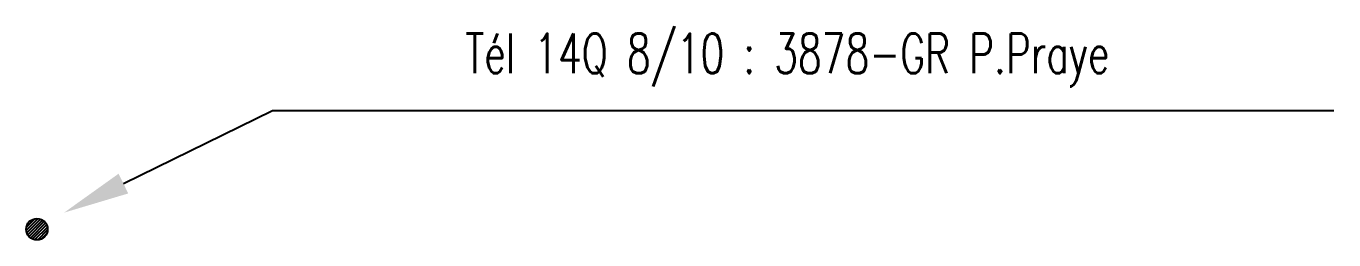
# Model space of a CAD drawing. Header units: millimetres. Extents: x 160285 to 161000, y 122000 to 122644.
# Drawn here: x 160921.33 to 160970.85, y 122094.98 to 122103.09 of the extents above; entities that cross this region are included whole.
import ezdxf
from ezdxf.enums import TextEntityAlignment as Align

# ---------------------------------------------------------------- set-up
doc = ezdxf.new("R2010")
doc.units = ezdxf.units.MM
doc.header["$MEASUREMENT"] = 0
doc.layers.get('0').update_dxf_attribs({"linetype": 'CONTINUOUS'})
doc.layers.add('S_100', color=5, linetype='CONTINUOUS')
doc.styles.get("Standard").update_dxf_attribs({"font": 'ROMANS.SHX'})

# ---------------------------------------------------------------- blocks, each defined once
blk = doc.blocks.new('*X0')
at = {"color": 0, "linetype": 'Continuous'}
for p, q in [((160958.683, 122030.171), (160959.586, 122031.074)), ((160958.687, 122030.399), (160959.358, 122031.07)), ((160958.727, 122029.99), (160959.767, 122031.03)), ((160958.801, 122029.84), (160959.918, 122030.956)), ((160958.899, 122029.713), (160960.044, 122030.858)), ((160959.019, 122029.609), (160960.148, 122030.738)), ((160959.163, 122029.528), (160960.229, 122030.594)), ((160959.334, 122029.475), (160960.282, 122030.423)), ((160959.546, 122029.462), (160960.295, 122030.211)), ((160959.859, 122029.551), (160960.206, 122029.898))]:
    blk.add_line(p, q, dxfattribs=at)

msp = doc.modelspace()

# ---------------------------------------------------------------- linework, layer by layer
at = {"layer": 'S_100', "linetype": 'Continuous'}
for p, q in [((160925.016, 122097.117), (160930.664, 122099.889)), ((160930.664, 122099.889), (160970.854, 122099.889))]:
    msp.add_line(p, q, dxfattribs=at)
msp.add_circle((160921.738, 122095.387), 0.405, dxfattribs=at)
msp.add_solid([(160925.199, 122096.743), (160924.832, 122097.491), (160922.771, 122096.016)], dxfattribs=at)

# ---------------------------------------------------------------- block references
at = {"layer": 'S_100', "linetype": 'Continuous', "xscale": 0.5, "yscale": 0.5, "zscale": 0.5, "rotation": 0.1555718508319093}
msp.add_blockref('*X0', (80607.962, 60861.96), dxfattribs=at)

# ---------------------------------------------------------------- texts
at = {"layer": 'S_100', "linetype": 'Continuous', "width": 0.7}
msp.add_text('Tél 14Q 8/10 : 3878-GR P.Praye', height=1.5, dxfattribs=at).set_placement((160950.156, 122101.945), align=Align.MIDDLE)

doc.saveas('drawing.dxf')
